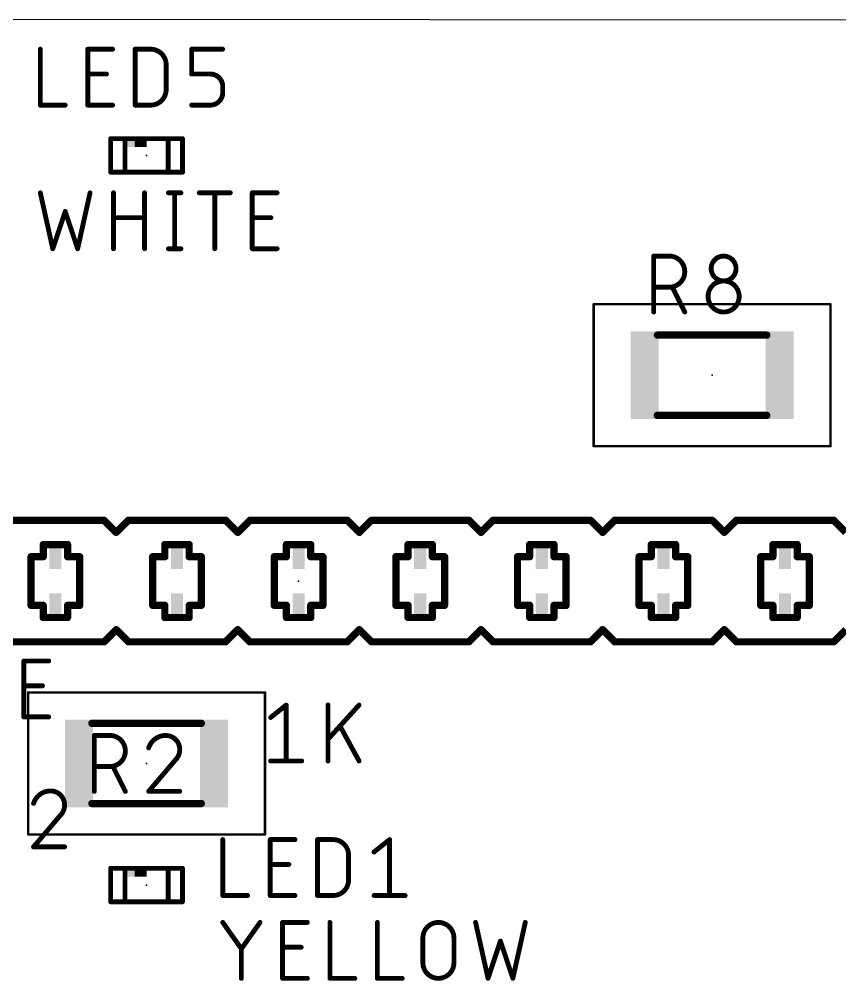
# Model space of a CAD drawing. Extents: x 0 to 116, y 0 to 46.
# Drawn here: x 51.95 to 69.09, y 25.94 to 46.02 of the extents above; entities that cross this region are included whole.
import ezdxf

# ---------------------------------------------------------------- set-up
doc = ezdxf.new("R2010")
doc.units = 0
for name, color, linetype in [('20', 31, 'CONTINUOUS'), ('21', 253, 'CONTINUOUS'), ('23', 53, 'CONTINUOUS'), ('25', 253, 'CONTINUOUS'), ('27', 253, 'CONTINUOUS'), ('39', 12, 'CONTINUOUS'), ('51', 253, 'CONTINUOUS')]:
    doc.layers.add(name, color=color, linetype=linetype)

# ---------------------------------------------------------------- blocks, each defined once
blk = doc.blocks.new('RECT')
blk.add_solid([(-0.5, -0.5), (0.5, -0.5), (-0.5, 0.5), (0.5, 0.5)])

msp = doc.modelspace()

# ---------------------------------------------------------------- linework, layer by layer
at = {"layer": '20'}
msp.add_line((47.3436, 46.025), (115.5648, 45.9936), dxfattribs=at)
at = {"layer": '21'}
for points, const_width in [([(54.41, 43.53), (54.81, 43.53)], 0.1016), ([(54.41, 42.83), (54.81, 42.83)], 0.1016), ([(53.721, 35.56), (51.689, 35.56)], 0.1524), ([(53.975, 35.306), (53.721, 35.56)], 0.1524), ([(54.229, 35.56), (53.975, 35.306)], 0.1524), ([(56.261, 35.56), (54.229, 35.56)], 0.1524), ([(56.515, 35.306), (56.261, 35.56)], 0.1524), ([(56.769, 35.56), (56.515, 35.306)], 0.1524), ([(58.801, 35.56), (56.769, 35.56)], 0.1524), ([(59.055, 35.306), (58.801, 35.56)], 0.1524), ([(59.309, 35.56), (59.055, 35.306)], 0.1524), ([(61.341, 35.56), (59.309, 35.56)], 0.1524), ([(61.595, 35.306), (61.341, 35.56)], 0.1524), ([(61.849, 35.56), (61.595, 35.306)], 0.1524), ([(63.881, 35.56), (61.849, 35.56)], 0.1524), ([(64.135, 35.306), (63.881, 35.56)], 0.1524), ([(64.389, 35.56), (64.135, 35.306)], 0.1524), ([(66.421, 35.56), (64.389, 35.56)], 0.1524), ([(66.675, 35.306), (66.421, 35.56)], 0.1524), ([(66.929, 35.56), (66.675, 35.306)], 0.1524), ([(68.961, 35.56), (66.929, 35.56)], 0.1524), ([(69.215, 35.306), (68.961, 35.56)], 0.1524), ([(53.721, 33.02), (53.975, 33.274)], 0.1524), ([(53.975, 33.274), (54.229, 33.02)], 0.1524), ([(56.261, 33.02), (56.515, 33.274)], 0.1524), ([(56.515, 33.274), (56.769, 33.02)], 0.1524), ([(58.801, 33.02), (59.055, 33.274)], 0.1524), ([(59.055, 33.274), (59.309, 33.02)], 0.1524), ([(61.341, 33.02), (61.595, 33.274)], 0.1524), ([(61.595, 33.274), (61.849, 33.02)], 0.1524), ([(63.881, 33.02), (64.135, 33.274)], 0.1524), ([(64.135, 33.274), (64.389, 33.02)], 0.1524), ([(66.421, 33.02), (66.675, 33.274)], 0.1524), ([(66.675, 33.274), (66.929, 33.02)], 0.1524), ([(68.961, 33.02), (69.215, 33.274)], 0.1524), ([(51.689, 33.02), (53.721, 33.02)], 0.1524), ([(54.229, 33.02), (56.261, 33.02)], 0.1524), ([(56.769, 33.02), (58.801, 33.02)], 0.1524), ([(59.309, 33.02), (61.341, 33.02)], 0.1524), ([(61.849, 33.02), (63.881, 33.02)], 0.1524), ([(64.389, 33.02), (66.421, 33.02)], 0.1524), ([(66.929, 33.02), (68.961, 33.02)], 0.1524), ([(54.41, 28.29), (54.81, 28.29)], 0.1016), ([(54.41, 27.59), (54.81, 27.59)], 0.1016)]:
    msp.add_lwpolyline(points, dxfattribs=dict(at, const_width=const_width))
for points, const_width in [([(54.41, 43.5554, 1), (54.41, 43.5046)], 0.0508), ([(54.81, 43.5046, 1), (54.81, 43.5554)], 0.0508), ([(54.41, 42.8554, 1), (54.41, 42.8046)], 0.0508), ([(54.81, 42.8046, 1), (54.81, 42.8554)], 0.0508), ([(53.7479, 35.5869, 1), (53.6941, 35.5331)], 0.0762), ([(53.721, 35.5219, 1), (53.721, 35.5981)], 0.0762), ([(54.229, 35.5981, 1), (54.229, 35.5219)], 0.0762), ([(54.2559, 35.5331, 1), (54.2021, 35.5869)], 0.0762), ([(56.2879, 35.5869, 1), (56.2341, 35.5331)], 0.0762), ([(56.261, 35.5219, 1), (56.261, 35.5981)], 0.0762), ([(56.769, 35.5981, 1), (56.769, 35.5219)], 0.0762), ([(56.7959, 35.5331, 1), (56.7421, 35.5869)], 0.0762), ([(58.8279, 35.5869, 1), (58.7741, 35.5331)], 0.0762), ([(58.801, 35.5219, 1), (58.801, 35.5981)], 0.0762), ([(59.309, 35.5981, 1), (59.309, 35.5219)], 0.0762), ([(59.3359, 35.5331, 1), (59.2821, 35.5869)], 0.0762), ([(61.3679, 35.5869, 1), (61.3141, 35.5331)], 0.0762), ([(61.341, 35.5219, 1), (61.341, 35.5981)], 0.0762), ([(61.849, 35.5981, 1), (61.849, 35.5219)], 0.0762), ([(61.8759, 35.5331, 1), (61.8221, 35.5869)], 0.0762), ([(63.9079, 35.5869, 1), (63.8541, 35.5331)], 0.0762), ([(63.881, 35.5219, 1), (63.881, 35.5981)], 0.0762), ([(64.389, 35.5981, 1), (64.389, 35.5219)], 0.0762), ([(64.4159, 35.5331, 1), (64.3621, 35.5869)], 0.0762), ([(66.4479, 35.5869, 1), (66.3941, 35.5331)], 0.0762), ([(66.421, 35.5219, 1), (66.421, 35.5981)], 0.0762), ([(66.929, 35.5981, 1), (66.929, 35.5219)], 0.0762), ([(66.9559, 35.5331, 1), (66.9021, 35.5869)], 0.0762), ([(68.9879, 35.5869, 1), (68.9341, 35.5331)], 0.0762), ([(68.961, 35.5219, 1), (68.961, 35.5981)], 0.0762), ([(53.9481, 35.3329, 1), (54.0019, 35.2791)], 0.0762), ([(53.9481, 35.2791, 1), (54.0019, 35.3329)], 0.0762), ([(56.4881, 35.3329, 1), (56.5419, 35.2791)], 0.0762), ([(56.4881, 35.2791, 1), (56.5419, 35.3329)], 0.0762), ([(59.0281, 35.3329, 1), (59.0819, 35.2791)], 0.0762), ([(59.0281, 35.2791, 1), (59.0819, 35.3329)], 0.0762), ([(61.5681, 35.3329, 1), (61.6219, 35.2791)], 0.0762), ([(61.5681, 35.2791, 1), (61.6219, 35.3329)], 0.0762), ([(64.1081, 35.3329, 1), (64.1619, 35.2791)], 0.0762), ([(64.1081, 35.2791, 1), (64.1619, 35.3329)], 0.0762), ([(66.6481, 35.3329, 1), (66.7019, 35.2791)], 0.0762), ([(66.6481, 35.2791, 1), (66.7019, 35.3329)], 0.0762), ([(54.0019, 33.3009, 1), (53.9481, 33.2471)], 0.0762), ([(54.0019, 33.2471, 1), (53.9481, 33.3009)], 0.0762), ([(56.5419, 33.3009, 1), (56.4881, 33.2471)], 0.0762), ([(56.5419, 33.2471, 1), (56.4881, 33.3009)], 0.0762), ([(59.0819, 33.3009, 1), (59.0281, 33.2471)], 0.0762), ([(59.0819, 33.2471, 1), (59.0281, 33.3009)], 0.0762), ([(61.6219, 33.3009, 1), (61.5681, 33.2471)], 0.0762), ([(61.6219, 33.2471, 1), (61.5681, 33.3009)], 0.0762), ([(64.1619, 33.3009, 1), (64.1081, 33.2471)], 0.0762), ([(64.1619, 33.2471, 1), (64.1081, 33.3009)], 0.0762), ([(66.7019, 33.3009, 1), (66.6481, 33.2471)], 0.0762), ([(66.7019, 33.2471, 1), (66.6481, 33.3009)], 0.0762), ([(53.6941, 33.0469, 1), (53.7479, 32.9931)], 0.0762), ([(53.721, 32.9819, 1), (53.721, 33.0581)], 0.0762), ([(54.229, 33.0581, 1), (54.229, 32.9819)], 0.0762), ([(54.2021, 32.9931, 1), (54.2559, 33.0469)], 0.0762), ([(56.2341, 33.0469, 1), (56.2879, 32.9931)], 0.0762), ([(56.261, 32.9819, 1), (56.261, 33.0581)], 0.0762), ([(56.769, 33.0581, 1), (56.769, 32.9819)], 0.0762), ([(56.7421, 32.9931, 1), (56.7959, 33.0469)], 0.0762), ([(58.7741, 33.0469, 1), (58.8279, 32.9931)], 0.0762), ([(58.801, 32.9819, 1), (58.801, 33.0581)], 0.0762), ([(59.309, 33.0581, 1), (59.309, 32.9819)], 0.0762), ([(59.2821, 32.9931, 1), (59.3359, 33.0469)], 0.0762), ([(61.3141, 33.0469, 1), (61.3679, 32.9931)], 0.0762), ([(61.341, 32.9819, 1), (61.341, 33.0581)], 0.0762), ([(61.849, 33.0581, 1), (61.849, 32.9819)], 0.0762), ([(61.8221, 32.9931, 1), (61.8759, 33.0469)], 0.0762), ([(63.8541, 33.0469, 1), (63.9079, 32.9931)], 0.0762), ([(63.881, 32.9819, 1), (63.881, 33.0581)], 0.0762), ([(64.389, 33.0581, 1), (64.389, 32.9819)], 0.0762), ([(64.3621, 32.9931, 1), (64.4159, 33.0469)], 0.0762), ([(66.3941, 33.0469, 1), (66.4479, 32.9931)], 0.0762), ([(66.421, 32.9819, 1), (66.421, 33.0581)], 0.0762), ([(66.929, 33.0581, 1), (66.929, 32.9819)], 0.0762), ([(66.9021, 32.9931, 1), (66.9559, 33.0469)], 0.0762), ([(68.9341, 33.0469, 1), (68.9879, 32.9931)], 0.0762), ([(68.961, 32.9819, 1), (68.961, 33.0581)], 0.0762), ([(54.41, 28.3154, 1), (54.41, 28.2646)], 0.0508), ([(54.81, 28.2646, 1), (54.81, 28.3154)], 0.0508), ([(54.41, 27.6154, 1), (54.41, 27.5646)], 0.0508), ([(54.81, 27.5646, 1), (54.81, 27.6154)], 0.0508)]:
    msp.add_lwpolyline(points, format="xyb", dxfattribs=dict(at, const_width=const_width))
at = {"layer": '23'}
for p in [(54.61, 43.18), (66.421, 38.588), (57.785, 34.29), (54.61, 30.48), (54.61, 27.94)]:
    msp.add_point(p, dxfattribs=at)
at = {"layer": '25', "const_width": 0.1016}
for points in [[(52.3908, 45.3992), (52.3908, 44.2308)], [(53.3814, 44.2308), (53.3814, 45.3992)], [(53.3814, 45.3992), (53.9007, 45.3992)], [(54.3697, 44.2308), (54.3697, 45.3992)], [(54.3697, 45.3992), (54.6943, 45.3992)], [(55.5508, 44.8799), (55.5508, 45.3992)], [(55.5508, 45.3992), (56.1999, 45.3992)], [(55.0189, 45.0746), (55.0189, 44.5554)], [(53.3814, 44.8799), (53.7709, 44.8799)], [(55.9403, 44.8799), (55.5508, 44.8799)], [(56.1999, 44.4904), (56.1999, 44.6203)], [(52.3908, 44.2308), (52.9101, 44.2308)], [(53.9007, 44.2308), (53.3814, 44.2308)], [(54.6943, 44.2308), (54.3697, 44.2308)], [(55.5508, 44.2308), (55.9403, 44.2308)], [(65.2018, 39.9088), (65.2018, 41.0772)], [(65.2018, 41.0772), (65.5264, 41.0772)], [(65.5264, 40.4281), (65.2018, 40.4281)], [(65.8509, 39.9088), (65.5913, 40.4281)], [(53.5178, 29.8958), (53.5178, 31.0642)], [(53.5178, 31.0642), (53.8424, 31.0642)], [(55.2052, 30.5449), (54.6534, 29.8958)], [(53.8424, 30.4151), (53.5178, 30.4151)], [(54.1669, 29.8958), (53.9073, 30.4151)], [(54.6534, 29.8958), (55.3025, 29.8958)], [(52.8006, 29.3859), (52.2488, 28.7368)], [(56.2008, 28.8892), (56.2008, 27.7208)], [(57.1914, 27.7208), (57.1914, 28.8892)], [(57.1914, 28.8892), (57.7107, 28.8892)], [(58.1797, 27.7208), (58.1797, 28.8892)], [(58.1797, 28.8892), (58.5043, 28.8892)], [(59.3608, 28.6296), (59.6854, 28.8892)], [(59.6854, 28.8892), (59.6854, 27.7208)], [(52.2488, 28.7368), (52.8979, 28.7368)], [(58.8289, 28.5646), (58.8289, 28.0454)], [(57.1914, 28.3699), (57.5809, 28.3699)], [(56.2008, 27.7208), (56.7201, 27.7208)], [(57.7107, 27.7208), (57.1914, 27.7208)], [(58.5043, 27.7208), (58.1797, 27.7208)], [(59.3608, 27.7208), (60.0099, 27.7208)]]:
    msp.add_lwpolyline(points, dxfattribs=at)
at = {"layer": '25'}
for points, const_width in [([(52.4162, 45.3992, 1), (52.3654, 45.3992)], 0.0508), ([(53.4068, 45.3992, 1), (53.356, 45.3992)], 0.0508), ([(53.3814, 45.4246, 1), (53.3814, 45.3738)], 0.0508), ([(53.9007, 45.3738, 1), (53.9007, 45.4246)], 0.0508), ([(54.3951, 45.3992, 1), (54.3443, 45.3992)], 0.0508), ([(54.3697, 45.4246, 1), (54.3697, 45.3738)], 0.0508), ([(55.0189, 45.0746, 0.4142), (54.6943, 45.3992)], 0.1016), ([(54.6943, 45.4246, 1), (54.6943, 45.3738)], 0.0508), ([(54.6943, 45.3738, 1), (54.6943, 45.4246)], 0.0508), ([(55.5762, 45.3992, 1), (55.5254, 45.3992)], 0.0508), ([(55.5508, 45.4246, 1), (55.5508, 45.3738)], 0.0508), ([(56.1999, 45.3738, 1), (56.1999, 45.4246)], 0.0508), ([(55.0442, 45.0746, 1), (54.9935, 45.0746)], 0.0508), ([(54.9935, 45.0746, 1), (55.0442, 45.0746)], 0.0508), ([(53.3814, 44.9053, 1), (53.3814, 44.8545)], 0.0508), ([(53.7709, 44.8545, 1), (53.7709, 44.9053)], 0.0508), ([(55.5508, 44.9053, 1), (55.5508, 44.8545)], 0.0508), ([(55.5254, 44.8799, 1), (55.5762, 44.8799)], 0.0508), ([(56.1999, 44.6203, 0.4142), (55.9403, 44.8799)], 0.1016), ([(55.9403, 44.9053, 1), (55.9403, 44.8545)], 0.0508), ([(55.9403, 44.8545, 1), (55.9403, 44.9053)], 0.0508), ([(54.6943, 44.2308, 0.4142), (55.0189, 44.5554)], 0.1016), ([(55.0442, 44.5554, 1), (54.9935, 44.5554)], 0.0508), ([(56.2253, 44.6203, 1), (56.1745, 44.6203)], 0.0508), ([(56.1745, 44.6203, 1), (56.2253, 44.6203)], 0.0508), ([(54.9935, 44.5554, 1), (55.0442, 44.5554)], 0.0508), ([(55.9403, 44.2308, 0.4142), (56.1999, 44.4904)], 0.1016), ([(56.2253, 44.4904, 1), (56.1745, 44.4904)], 0.0508), ([(56.1745, 44.4904, 1), (56.2253, 44.4904)], 0.0508), ([(52.3908, 44.2562, 1), (52.3908, 44.2054)], 0.0508), ([(52.3654, 44.2308, 1), (52.4162, 44.2308)], 0.0508), ([(52.9101, 44.2054, 1), (52.9101, 44.2562)], 0.0508), ([(53.3814, 44.2562, 1), (53.3814, 44.2054)], 0.0508), ([(53.356, 44.2308, 1), (53.4068, 44.2308)], 0.0508), ([(53.9007, 44.2054, 1), (53.9007, 44.2562)], 0.0508), ([(54.3697, 44.2562, 1), (54.3697, 44.2054)], 0.0508), ([(54.3443, 44.2308, 1), (54.3951, 44.2308)], 0.0508), ([(54.6943, 44.2562, 1), (54.6943, 44.2054)], 0.0508), ([(54.6943, 44.2054, 1), (54.6943, 44.2562)], 0.0508), ([(55.5508, 44.2562, 1), (55.5508, 44.2054)], 0.0508), ([(55.9403, 44.2562, 1), (55.9403, 44.2054)], 0.0508), ([(55.9403, 44.2054, 1), (55.9403, 44.2562)], 0.0508), ([(65.2272, 41.0772, 1), (65.1764, 41.0772)], 0.0508), ([(65.2018, 41.1026, 1), (65.2018, 41.0518)], 0.0508), ([(65.5264, 40.4281, 1), (65.5264, 41.0772)], 0.1016), ([(65.5264, 41.1026, 1), (65.5264, 41.0518)], 0.0508), ([(65.5264, 41.0518, 1), (65.5264, 41.1026)], 0.0508), ([(66.9216, 40.8176, 1), (66.4023, 40.8176)], 0.1016), ([(66.4023, 40.8176, 1), (66.9216, 40.8176)], 0.1016), ([(66.4277, 40.8176, 1), (66.3769, 40.8176)], 0.0508), ([(66.3769, 40.8176, 1), (66.4277, 40.8176)], 0.0508), ([(66.947, 40.8176, 1), (66.8962, 40.8176)], 0.0508), ([(66.8962, 40.8176, 1), (66.947, 40.8176)], 0.0508), ([(66.9865, 40.2334, 1), (66.3374, 40.2334)], 0.1016), ([(65.2018, 40.4535, 1), (65.2018, 40.4027)], 0.0508), ([(65.5264, 40.4535, 1), (65.5264, 40.4027)], 0.0508), ([(65.5264, 40.4027, 1), (65.5264, 40.4535)], 0.0508), ([(65.614, 40.4394, 1), (65.5685, 40.4167)], 0.0508), ([(66.3374, 40.2334, 1), (66.9865, 40.2334)], 0.1016), ([(66.3628, 40.2334, 1), (66.312, 40.2334)], 0.0508), ([(66.312, 40.2334, 1), (66.3628, 40.2334)], 0.0508), ([(67.0119, 40.2334, 1), (66.9611, 40.2334)], 0.0508), ([(66.9611, 40.2334, 1), (67.0119, 40.2334)], 0.0508), ([(65.1764, 39.9088, 1), (65.2272, 39.9088)], 0.0508), ([(65.8282, 39.8974, 1), (65.8736, 39.9202)], 0.0508), ([(53.5432, 31.0642, 1), (53.4924, 31.0642)], 0.0508), ([(53.5178, 31.0896, 1), (53.5178, 31.0388)], 0.0508), ([(53.8424, 30.4151, 1), (53.8424, 31.0642)], 0.1016), ([(53.8424, 31.0896, 1), (53.8424, 31.0388)], 0.0508), ([(53.8424, 31.0388, 1), (53.8424, 31.0896)], 0.0508), ([(55.0104, 31.0642, 0.3252), (54.6534, 30.8046)], 0.1016), ([(55.3025, 30.7721, 0.4142), (55.0104, 31.0642)], 0.1016), ([(55.0104, 31.0896, 1), (55.0104, 31.0388)], 0.0508), ([(55.0104, 31.0388, 1), (55.0104, 31.0896)], 0.0508), ([(54.6293, 30.8124, 1), (54.6776, 30.7967)], 0.0508), ([(55.2052, 30.5449, 0.2053), (55.3025, 30.7721)], 0.1016), ([(55.3279, 30.7721, 1), (55.2771, 30.7721)], 0.0508), ([(55.2771, 30.7721, 1), (55.3279, 30.7721)], 0.0508), ([(55.1877, 30.5633, 1), (55.2227, 30.5265)], 0.0508), ([(55.2245, 30.5285, 1), (55.1858, 30.5614)], 0.0508), ([(53.5178, 30.4405, 1), (53.5178, 30.3897)], 0.0508), ([(53.8424, 30.4405, 1), (53.8424, 30.3897)], 0.0508), ([(53.8424, 30.3897, 1), (53.8424, 30.4405)], 0.0508), ([(53.93, 30.4264, 1), (53.8845, 30.4037)], 0.0508), ([(52.6058, 29.9052, 0.3252), (52.2488, 29.6456)], 0.1016), ([(52.8979, 29.6131, 0.4142), (52.6058, 29.9052)], 0.1016), ([(52.6058, 29.9306, 1), (52.6058, 29.8798)], 0.0508), ([(52.6058, 29.8798, 1), (52.6058, 29.9306)], 0.0508), ([(54.1442, 29.8844, 1), (54.1896, 29.9072)], 0.0508), ([(54.6534, 29.9212, 1), (54.6534, 29.8704)], 0.0508), ([(54.6341, 29.9123, 1), (54.6728, 29.8793)], 0.0508), ([(55.3025, 29.8704, 1), (55.3025, 29.9212)], 0.0508), ([(53.4924, 29.8958, 1), (53.5432, 29.8958)], 0.0508), ([(52.2247, 29.6534, 1), (52.273, 29.6377)], 0.0508), ([(52.8006, 29.3859, 0.2053), (52.8979, 29.6131)], 0.1016), ([(52.9233, 29.6131, 1), (52.8725, 29.6131)], 0.0508), ([(52.8725, 29.6131, 1), (52.9233, 29.6131)], 0.0508), ([(52.7831, 29.4043, 1), (52.8181, 29.3675)], 0.0508), ([(52.8199, 29.3695, 1), (52.7812, 29.4024)], 0.0508), ([(56.2262, 28.8892, 1), (56.1754, 28.8892)], 0.0508), ([(57.2168, 28.8892, 1), (57.166, 28.8892)], 0.0508), ([(57.1914, 28.9146, 1), (57.1914, 28.8638)], 0.0508), ([(57.7107, 28.8638, 1), (57.7107, 28.9146)], 0.0508), ([(58.2051, 28.8892, 1), (58.1543, 28.8892)], 0.0508), ([(58.1797, 28.9146, 1), (58.1797, 28.8638)], 0.0508), ([(58.8289, 28.5646, 0.4142), (58.5043, 28.8892)], 0.1016), ([(58.5043, 28.9146, 1), (58.5043, 28.8638)], 0.0508), ([(58.5043, 28.8638, 1), (58.5043, 28.9146)], 0.0508), ([(59.7108, 28.8892, 1), (59.66, 28.8892)], 0.0508), ([(59.7013, 28.8694, 1), (59.6695, 28.909)], 0.0508), ([(52.2488, 28.7622, 1), (52.2488, 28.7114)], 0.0508), ([(52.2295, 28.7533, 1), (52.2682, 28.7203)], 0.0508), ([(52.8979, 28.7114, 1), (52.8979, 28.7622)], 0.0508), ([(58.8543, 28.5646, 1), (58.8035, 28.5646)], 0.0508), ([(58.8035, 28.5646, 1), (58.8543, 28.5646)], 0.0508), ([(59.345, 28.6494, 1), (59.3767, 28.6097)], 0.0508), ([(57.1914, 28.3953, 1), (57.1914, 28.3445)], 0.0508), ([(57.5809, 28.3445, 1), (57.5809, 28.3953)], 0.0508), ([(58.5043, 27.7208, 0.4142), (58.8289, 28.0454)], 0.1016), ([(58.8543, 28.0454, 1), (58.8035, 28.0454)], 0.0508), ([(58.8035, 28.0454, 1), (58.8543, 28.0454)], 0.0508), ([(56.2008, 27.7462, 1), (56.2008, 27.6954)], 0.0508), ([(56.1754, 27.7208, 1), (56.2262, 27.7208)], 0.0508), ([(56.7201, 27.6954, 1), (56.7201, 27.7462)], 0.0508), ([(57.1914, 27.7462, 1), (57.1914, 27.6954)], 0.0508), ([(57.166, 27.7208, 1), (57.2168, 27.7208)], 0.0508), ([(57.7107, 27.6954, 1), (57.7107, 27.7462)], 0.0508), ([(58.1797, 27.7462, 1), (58.1797, 27.6954)], 0.0508), ([(58.1543, 27.7208, 1), (58.2051, 27.7208)], 0.0508), ([(58.5043, 27.7462, 1), (58.5043, 27.6954)], 0.0508), ([(58.5043, 27.6954, 1), (58.5043, 27.7462)], 0.0508), ([(59.3608, 27.7462, 1), (59.3608, 27.6954)], 0.0508), ([(59.66, 27.7208, 1), (59.7108, 27.7208)], 0.0508), ([(60.0099, 27.6954, 1), (60.0099, 27.7462)], 0.0508)]:
    msp.add_lwpolyline(points, format="xyb", dxfattribs=dict(at, const_width=const_width))
at = {"layer": '27', "const_width": 0.1016}
for points in [[(52.3908, 42.3992), (52.6504, 41.2308)], [(53.1697, 41.2308), (53.4294, 42.3992)], [(53.919, 41.2308), (53.919, 42.3992)], [(54.5681, 42.3992), (54.5681, 41.2308)], [(55.0663, 42.3992), (55.3259, 42.3992)], [(55.1961, 42.3992), (55.1961, 41.2308)], [(55.7097, 42.3992), (56.3588, 42.3992)], [(56.0343, 41.2308), (56.0343, 42.3992)], [(56.8169, 41.2308), (56.8169, 42.3992)], [(56.8169, 42.3992), (57.3362, 42.3992)], [(52.6504, 41.2308), (52.9101, 42.0097)], [(52.9101, 42.0097), (53.1697, 41.2308)], [(53.919, 41.8799), (54.5681, 41.8799)], [(56.8169, 41.8799), (57.2064, 41.8799)], [(55.0663, 41.2308), (55.3259, 41.2308)], [(57.3362, 41.2308), (56.8169, 41.2308)], [(52.0459, 31.4518), (52.0459, 32.6202)], [(52.0459, 32.6202), (52.5652, 32.6202)], [(52.0459, 32.1009), (52.4354, 32.1009)], [(57.2008, 31.4396), (57.5254, 31.6992)], [(57.5254, 31.6992), (57.5254, 30.5308)], [(58.3988, 30.5308), (58.3988, 31.6992)], [(59.0479, 31.6992), (58.3988, 30.9852)], [(52.5652, 31.4518), (52.0459, 31.4518)], [(59.0479, 30.5308), (58.6585, 31.2448)], [(57.2008, 30.5308), (57.8499, 30.5308)], [(56.2008, 27.1592), (56.5903, 26.6075)], [(56.5903, 26.6075), (56.9797, 27.1592)], [(57.4491, 25.9908), (57.4491, 27.1592)], [(57.4491, 27.1592), (57.9684, 27.1592)], [(58.4397, 27.1592), (58.4397, 25.9908)], [(59.4303, 27.1592), (59.4303, 25.9908)], [(61.4812, 27.1592), (61.7408, 25.9908)], [(62.2601, 25.9908), (62.5198, 27.1592)], [(60.3805, 26.3154), (60.3805, 26.8346)], [(61.0296, 26.8346), (61.0296, 26.3154)], [(61.7408, 25.9908), (62.0005, 26.7697)], [(62.0005, 26.7697), (62.2601, 25.9908)], [(56.5903, 25.9908), (56.5903, 26.6075)], [(57.4491, 26.6399), (57.8385, 26.6399)], [(57.9684, 25.9908), (57.4491, 25.9908)], [(58.4397, 25.9908), (58.959, 25.9908)], [(59.4303, 25.9908), (59.9496, 25.9908)]]:
    msp.add_lwpolyline(points, dxfattribs=at)
at = {"layer": '27'}
for points, const_width in [([(52.4156, 42.4047, 1), (52.366, 42.3937)], 0.0508), ([(53.4542, 42.3937, 1), (53.4046, 42.4047)], 0.0508), ([(53.9444, 42.3992, 1), (53.8936, 42.3992)], 0.0508), ([(54.5935, 42.3992, 1), (54.5427, 42.3992)], 0.0508), ([(55.0663, 42.4246, 1), (55.0663, 42.3738)], 0.0508), ([(55.2215, 42.3992, 1), (55.1707, 42.3992)], 0.0508), ([(55.3259, 42.3738, 1), (55.3259, 42.4246)], 0.0508), ([(55.7097, 42.4246, 1), (55.7097, 42.3738)], 0.0508), ([(56.0597, 42.3992, 1), (56.0089, 42.3992)], 0.0508), ([(56.3588, 42.3738, 1), (56.3588, 42.4246)], 0.0508), ([(56.8423, 42.3992, 1), (56.7915, 42.3992)], 0.0508), ([(56.8169, 42.4246, 1), (56.8169, 42.3738)], 0.0508), ([(57.3362, 42.3738, 1), (57.3362, 42.4246)], 0.0508), ([(52.9342, 42.0178, 1), (52.886, 42.0017)], 0.0508), ([(52.9342, 42.0017, 1), (52.886, 42.0178)], 0.0508), ([(53.919, 41.9053, 1), (53.919, 41.8545)], 0.0508), ([(54.5681, 41.8545, 1), (54.5681, 41.9053)], 0.0508), ([(56.8169, 41.9053, 1), (56.8169, 41.8545)], 0.0508), ([(57.2064, 41.8545, 1), (57.2064, 41.9053)], 0.0508), ([(52.6263, 41.2388, 1), (52.6745, 41.2228)], 0.0508), ([(52.6256, 41.2253, 1), (52.6752, 41.2363)], 0.0508), ([(53.1449, 41.2363, 1), (53.1945, 41.2253)], 0.0508), ([(53.1456, 41.2228, 1), (53.1938, 41.2388)], 0.0508), ([(53.8936, 41.2308, 1), (53.9444, 41.2308)], 0.0508), ([(54.5427, 41.2308, 1), (54.5935, 41.2308)], 0.0508), ([(55.0663, 41.2562, 1), (55.0663, 41.2054)], 0.0508), ([(55.1707, 41.2308, 1), (55.2215, 41.2308)], 0.0508), ([(55.3259, 41.2054, 1), (55.3259, 41.2562)], 0.0508), ([(56.0089, 41.2308, 1), (56.0597, 41.2308)], 0.0508), ([(56.8169, 41.2562, 1), (56.8169, 41.2054)], 0.0508), ([(56.7915, 41.2308, 1), (56.8423, 41.2308)], 0.0508), ([(57.3362, 41.2054, 1), (57.3362, 41.2562)], 0.0508), ([(52.0713, 32.6202, 1), (52.0205, 32.6202)], 0.0508), ([(52.0459, 32.6456, 1), (52.0459, 32.5948)], 0.0508), ([(52.5652, 32.5948, 1), (52.5652, 32.6456)], 0.0508), ([(52.0459, 32.1263, 1), (52.0459, 32.0755)], 0.0508), ([(52.4354, 32.0755, 1), (52.4354, 32.1263)], 0.0508), ([(57.5508, 31.6992, 1), (57.5, 31.6992)], 0.0508), ([(57.5412, 31.6794, 1), (57.5095, 31.719)], 0.0508), ([(58.4242, 31.6992, 1), (58.3734, 31.6992)], 0.0508), ([(59.0667, 31.6821, 1), (59.0291, 31.7163)], 0.0508), ([(52.0459, 31.4772, 1), (52.0459, 31.4264)], 0.0508), ([(52.0205, 31.4518, 1), (52.0713, 31.4518)], 0.0508), ([(52.5652, 31.4264, 1), (52.5652, 31.4772)], 0.0508), ([(57.1849, 31.4594, 1), (57.2167, 31.4197)], 0.0508), ([(58.6808, 31.257, 1), (58.6362, 31.2327)], 0.0508), ([(58.38, 31.0023, 1), (58.4176, 30.9681)], 0.0508), ([(57.2008, 30.5562, 1), (57.2008, 30.5054)], 0.0508), ([(57.5, 30.5308, 1), (57.5508, 30.5308)], 0.0508), ([(57.8499, 30.5054, 1), (57.8499, 30.5562)], 0.0508), ([(58.3734, 30.5308, 1), (58.4242, 30.5308)], 0.0508), ([(59.0256, 30.5186, 1), (59.0702, 30.543)], 0.0508), ([(56.2216, 27.1738, 1), (56.18, 27.1446)], 0.0508), ([(57.0005, 27.1446, 1), (56.959, 27.1738)], 0.0508), ([(57.4745, 27.1592, 1), (57.4237, 27.1592)], 0.0508), ([(57.4491, 27.1846, 1), (57.4491, 27.1338)], 0.0508), ([(57.9684, 27.1338, 1), (57.9684, 27.1846)], 0.0508), ([(58.4651, 27.1592, 1), (58.4143, 27.1592)], 0.0508), ([(59.4557, 27.1592, 1), (59.4049, 27.1592)], 0.0508), ([(61.0296, 26.8346, 1), (60.3805, 26.8346)], 0.1016), ([(61.506, 27.1647, 1), (61.4564, 27.1537)], 0.0508), ([(62.5445, 27.1537, 1), (62.495, 27.1647)], 0.0508), ([(60.4059, 26.8346, 1), (60.3551, 26.8346)], 0.0508), ([(60.3551, 26.8346, 1), (60.4059, 26.8346)], 0.0508), ([(61.055, 26.8346, 1), (61.0042, 26.8346)], 0.0508), ([(61.0042, 26.8346, 1), (61.055, 26.8346)], 0.0508), ([(62.0246, 26.7778, 1), (61.9764, 26.7617)], 0.0508), ([(62.0246, 26.7617, 1), (61.9764, 26.7778)], 0.0508), ([(56.5695, 26.6221, 1), (56.611, 26.5928)], 0.0508), ([(56.6157, 26.6075, 1), (56.5649, 26.6075)], 0.0508), ([(56.5695, 26.5928, 1), (56.611, 26.6221)], 0.0508), ([(57.4491, 26.6653, 1), (57.4491, 26.6145)], 0.0508), ([(57.8385, 26.6145, 1), (57.8385, 26.6653)], 0.0508), ([(60.3805, 26.3154, 1), (61.0296, 26.3154)], 0.1016), ([(60.4059, 26.3154, 1), (60.3551, 26.3154)], 0.0508), ([(60.3551, 26.3154, 1), (60.4059, 26.3154)], 0.0508), ([(61.055, 26.3154, 1), (61.0042, 26.3154)], 0.0508), ([(61.0042, 26.3154, 1), (61.055, 26.3154)], 0.0508), ([(56.5649, 25.9908, 1), (56.6157, 25.9908)], 0.0508), ([(57.4491, 26.0162, 1), (57.4491, 25.9654)], 0.0508), ([(57.4237, 25.9908, 1), (57.4745, 25.9908)], 0.0508), ([(57.9684, 25.9654, 1), (57.9684, 26.0162)], 0.0508), ([(58.4397, 26.0162, 1), (58.4397, 25.9654)], 0.0508), ([(58.4143, 25.9908, 1), (58.4651, 25.9908)], 0.0508), ([(58.959, 25.9654, 1), (58.959, 26.0162)], 0.0508), ([(59.4303, 26.0162, 1), (59.4303, 25.9654)], 0.0508), ([(59.4049, 25.9908, 1), (59.4557, 25.9908)], 0.0508), ([(59.9496, 25.9654, 1), (59.9496, 26.0162)], 0.0508), ([(61.7167, 25.9988, 1), (61.7649, 25.9828)], 0.0508), ([(61.716, 25.9853, 1), (61.7656, 25.9963)], 0.0508), ([(62.2353, 25.9963, 1), (62.2849, 25.9853)], 0.0508), ([(62.236, 25.9828, 1), (62.2842, 25.9988)], 0.0508)]:
    msp.add_lwpolyline(points, format="xyb", dxfattribs=dict(at, const_width=const_width))
at = {"layer": '39', "const_width": 0.0508}
for points in [[(63.948, 40.071), (68.894, 40.071)], [(63.948, 37.105), (63.948, 40.071)], [(68.894, 40.071), (68.894, 37.105)], [(68.894, 37.105), (63.948, 37.105)], [(52.137, 31.963), (57.083, 31.963)], [(52.137, 28.997), (52.137, 31.963)], [(57.083, 31.963), (57.083, 28.997)], [(57.083, 28.997), (52.137, 28.997)]]:
    msp.add_lwpolyline(points, dxfattribs=at)
at = {"layer": '39', "const_width": 0.0254}
for points in [[(63.948, 40.0837, 1), (63.948, 40.0583)], [(63.9607, 40.071, 1), (63.9353, 40.071)], [(68.9067, 40.071, 1), (68.8813, 40.071)], [(68.894, 40.0583, 1), (68.894, 40.0837)], [(63.948, 37.1177, 1), (63.948, 37.0923)], [(63.9353, 37.105, 1), (63.9607, 37.105)], [(68.8813, 37.105, 1), (68.9067, 37.105)], [(68.894, 37.0923, 1), (68.894, 37.1177)], [(52.137, 31.9757, 1), (52.137, 31.9503)], [(52.1497, 31.963, 1), (52.1243, 31.963)], [(57.0957, 31.963, 1), (57.0703, 31.963)], [(57.083, 31.9503, 1), (57.083, 31.9757)], [(52.137, 29.0097, 1), (52.137, 28.9843)], [(52.1243, 28.997, 1), (52.1497, 28.997)], [(57.0703, 28.997, 1), (57.0957, 28.997)], [(57.083, 28.9843, 1), (57.083, 29.0097)]]:
    msp.add_lwpolyline(points, format="xyb", dxfattribs=at)
at = {"layer": '51'}
for points, const_width in [([(53.86, 43.53), (55.36, 43.53)], 0.1016), ([(53.86, 42.83), (53.86, 43.53)], 0.1016), ([(54.16, 43.48), (54.16, 42.88)], 0.1016), ([(55.06, 43.48), (55.06, 42.88)], 0.1016), ([(55.36, 43.53), (55.36, 42.83)], 0.1016), ([(55.36, 42.83), (53.86, 42.83)], 0.1016), ([(67.564, 39.4262), (65.278, 39.4262)], 0.1524), ([(67.564, 37.7498), (65.278, 37.7498)], 0.1524), ([(52.451, 35.052), (52.451, 34.798)], 0.1524), ([(52.959, 35.052), (52.451, 35.052)], 0.1524), ([(52.959, 34.798), (52.959, 35.052)], 0.1524), ([(54.991, 35.052), (54.991, 34.798)], 0.1524), ([(55.499, 35.052), (54.991, 35.052)], 0.1524), ([(55.499, 34.798), (55.499, 35.052)], 0.1524), ([(57.531, 35.052), (57.531, 34.798)], 0.1524), ([(58.039, 35.052), (57.531, 35.052)], 0.1524), ([(58.039, 34.798), (58.039, 35.052)], 0.1524), ([(60.071, 35.052), (60.071, 34.798)], 0.1524), ([(60.579, 35.052), (60.071, 35.052)], 0.1524), ([(60.579, 34.798), (60.579, 35.052)], 0.1524), ([(62.611, 35.052), (62.611, 34.798)], 0.1524), ([(63.119, 35.052), (62.611, 35.052)], 0.1524), ([(63.119, 34.798), (63.119, 35.052)], 0.1524), ([(65.151, 35.052), (65.151, 34.798)], 0.1524), ([(65.659, 35.052), (65.151, 35.052)], 0.1524), ([(65.659, 34.798), (65.659, 35.052)], 0.1524), ([(67.691, 35.052), (67.691, 34.798)], 0.1524), ([(68.199, 35.052), (67.691, 35.052)], 0.1524), ([(68.199, 34.798), (68.199, 35.052)], 0.1524), ([(52.451, 34.798), (52.197, 34.798)], 0.1524), ([(52.197, 34.798), (52.197, 33.782)], 0.1524), ([(53.213, 34.798), (52.959, 34.798)], 0.1524), ([(53.213, 33.782), (53.213, 34.798)], 0.1524), ([(54.991, 34.798), (54.737, 34.798)], 0.1524), ([(54.737, 34.798), (54.737, 33.782)], 0.1524), ([(55.753, 34.798), (55.499, 34.798)], 0.1524), ([(55.753, 33.782), (55.753, 34.798)], 0.1524), ([(57.531, 34.798), (57.277, 34.798)], 0.1524), ([(57.277, 34.798), (57.277, 33.782)], 0.1524), ([(58.293, 34.798), (58.039, 34.798)], 0.1524), ([(58.293, 33.782), (58.293, 34.798)], 0.1524), ([(60.071, 34.798), (59.817, 34.798)], 0.1524), ([(59.817, 34.798), (59.817, 33.782)], 0.1524), ([(60.833, 34.798), (60.579, 34.798)], 0.1524), ([(60.833, 33.782), (60.833, 34.798)], 0.1524), ([(62.611, 34.798), (62.357, 34.798)], 0.1524), ([(62.357, 34.798), (62.357, 33.782)], 0.1524), ([(63.373, 34.798), (63.119, 34.798)], 0.1524), ([(63.373, 33.782), (63.373, 34.798)], 0.1524), ([(65.151, 34.798), (64.897, 34.798)], 0.1524), ([(64.897, 34.798), (64.897, 33.782)], 0.1524), ([(65.913, 34.798), (65.659, 34.798)], 0.1524), ([(65.913, 33.782), (65.913, 34.798)], 0.1524), ([(67.691, 34.798), (67.437, 34.798)], 0.1524), ([(67.437, 34.798), (67.437, 33.782)], 0.1524), ([(68.453, 34.798), (68.199, 34.798)], 0.1524), ([(68.453, 33.782), (68.453, 34.798)], 0.1524), ([(52.197, 33.782), (52.451, 33.782)], 0.1524), ([(52.451, 33.782), (52.451, 33.528)], 0.1524), ([(52.959, 33.528), (52.959, 33.782)], 0.1524), ([(52.959, 33.782), (53.213, 33.782)], 0.1524), ([(54.737, 33.782), (54.991, 33.782)], 0.1524), ([(54.991, 33.782), (54.991, 33.528)], 0.1524), ([(55.499, 33.528), (55.499, 33.782)], 0.1524), ([(55.499, 33.782), (55.753, 33.782)], 0.1524), ([(57.277, 33.782), (57.531, 33.782)], 0.1524), ([(57.531, 33.782), (57.531, 33.528)], 0.1524), ([(58.039, 33.528), (58.039, 33.782)], 0.1524), ([(58.039, 33.782), (58.293, 33.782)], 0.1524), ([(59.817, 33.782), (60.071, 33.782)], 0.1524), ([(60.071, 33.782), (60.071, 33.528)], 0.1524), ([(60.579, 33.528), (60.579, 33.782)], 0.1524), ([(60.579, 33.782), (60.833, 33.782)], 0.1524), ([(62.357, 33.782), (62.611, 33.782)], 0.1524), ([(62.611, 33.782), (62.611, 33.528)], 0.1524), ([(63.119, 33.528), (63.119, 33.782)], 0.1524), ([(63.119, 33.782), (63.373, 33.782)], 0.1524), ([(64.897, 33.782), (65.151, 33.782)], 0.1524), ([(65.151, 33.782), (65.151, 33.528)], 0.1524), ([(65.659, 33.528), (65.659, 33.782)], 0.1524), ([(65.659, 33.782), (65.913, 33.782)], 0.1524), ([(67.437, 33.782), (67.691, 33.782)], 0.1524), ([(67.691, 33.782), (67.691, 33.528)], 0.1524), ([(68.199, 33.528), (68.199, 33.782)], 0.1524), ([(68.199, 33.782), (68.453, 33.782)], 0.1524), ([(52.451, 33.528), (52.959, 33.528)], 0.1524), ([(54.991, 33.528), (55.499, 33.528)], 0.1524), ([(57.531, 33.528), (58.039, 33.528)], 0.1524), ([(60.071, 33.528), (60.579, 33.528)], 0.1524), ([(62.611, 33.528), (63.119, 33.528)], 0.1524), ([(65.151, 33.528), (65.659, 33.528)], 0.1524), ([(67.691, 33.528), (68.199, 33.528)], 0.1524), ([(55.753, 31.3182), (53.467, 31.3182)], 0.1524), ([(55.753, 29.6418), (53.467, 29.6418)], 0.1524), ([(53.86, 28.29), (55.36, 28.29)], 0.1016), ([(53.86, 27.59), (53.86, 28.29)], 0.1016), ([(55.36, 28.29), (55.36, 27.59)], 0.1016), ([(54.16, 28.24), (54.16, 27.64)], 0.1016), ([(55.06, 28.24), (55.06, 27.64)], 0.1016), ([(55.36, 27.59), (53.86, 27.59)], 0.1016)]:
    msp.add_lwpolyline(points, dxfattribs=dict(at, const_width=const_width))
for points, const_width in [([(53.86, 43.5554, 1), (53.86, 43.5046)], 0.0508), ([(53.8854, 43.53, 1), (53.8346, 43.53)], 0.0508), ([(54.1854, 43.48, 1), (54.1346, 43.48)], 0.0508), ([(55.0854, 43.48, 1), (55.0346, 43.48)], 0.0508), ([(55.3854, 43.53, 1), (55.3346, 43.53)], 0.0508), ([(55.36, 43.5046, 1), (55.36, 43.5554)], 0.0508), ([(53.86, 42.8554, 1), (53.86, 42.8046)], 0.0508), ([(53.8346, 42.83, 1), (53.8854, 42.83)], 0.0508), ([(54.1346, 42.88, 1), (54.1854, 42.88)], 0.0508), ([(55.0346, 42.88, 1), (55.0854, 42.88)], 0.0508), ([(55.3346, 42.83, 1), (55.3854, 42.83)], 0.0508), ([(55.36, 42.8046, 1), (55.36, 42.8554)], 0.0508), ([(65.278, 39.4643, 1), (65.278, 39.3881)], 0.0762), ([(67.564, 39.3881, 1), (67.564, 39.4643)], 0.0762), ([(65.278, 37.7879, 1), (65.278, 37.7117)], 0.0762), ([(67.564, 37.7117, 1), (67.564, 37.7879)], 0.0762), ([(52.4891, 35.052, 1), (52.4129, 35.052)], 0.0762), ([(52.451, 35.0901, 1), (52.451, 35.0139)], 0.0762), ([(52.9971, 35.052, 1), (52.9209, 35.052)], 0.0762), ([(52.959, 35.0139, 1), (52.959, 35.0901)], 0.0762), ([(55.0291, 35.052, 1), (54.9529, 35.052)], 0.0762), ([(54.991, 35.0901, 1), (54.991, 35.0139)], 0.0762), ([(55.5371, 35.052, 1), (55.4609, 35.052)], 0.0762), ([(55.499, 35.0139, 1), (55.499, 35.0901)], 0.0762), ([(57.5691, 35.052, 1), (57.4929, 35.052)], 0.0762), ([(57.531, 35.0901, 1), (57.531, 35.0139)], 0.0762), ([(58.0771, 35.052, 1), (58.0009, 35.052)], 0.0762), ([(58.039, 35.0139, 1), (58.039, 35.0901)], 0.0762), ([(60.1091, 35.052, 1), (60.0329, 35.052)], 0.0762), ([(60.071, 35.0901, 1), (60.071, 35.0139)], 0.0762), ([(60.6171, 35.052, 1), (60.5409, 35.052)], 0.0762), ([(60.579, 35.0139, 1), (60.579, 35.0901)], 0.0762), ([(62.6491, 35.052, 1), (62.5729, 35.052)], 0.0762), ([(62.611, 35.0901, 1), (62.611, 35.0139)], 0.0762), ([(63.1571, 35.052, 1), (63.0809, 35.052)], 0.0762), ([(63.119, 35.0139, 1), (63.119, 35.0901)], 0.0762), ([(65.1891, 35.052, 1), (65.1129, 35.052)], 0.0762), ([(65.151, 35.0901, 1), (65.151, 35.0139)], 0.0762), ([(65.6971, 35.052, 1), (65.6209, 35.052)], 0.0762), ([(65.659, 35.0139, 1), (65.659, 35.0901)], 0.0762), ([(67.7291, 35.052, 1), (67.6529, 35.052)], 0.0762), ([(67.691, 35.0901, 1), (67.691, 35.0139)], 0.0762), ([(68.2371, 35.052, 1), (68.1609, 35.052)], 0.0762), ([(68.199, 35.0139, 1), (68.199, 35.0901)], 0.0762), ([(52.197, 34.8361, 1), (52.197, 34.7599)], 0.0762), ([(52.2351, 34.798, 1), (52.1589, 34.798)], 0.0762), ([(52.4129, 34.798, 1), (52.4891, 34.798)], 0.0762), ([(52.451, 34.7599, 1), (52.451, 34.8361)], 0.0762), ([(52.959, 34.8361, 1), (52.959, 34.7599)], 0.0762), ([(52.9209, 34.798, 1), (52.9971, 34.798)], 0.0762), ([(53.2511, 34.798, 1), (53.1749, 34.798)], 0.0762), ([(53.213, 34.7599, 1), (53.213, 34.8361)], 0.0762), ([(54.737, 34.8361, 1), (54.737, 34.7599)], 0.0762), ([(54.7751, 34.798, 1), (54.6989, 34.798)], 0.0762), ([(54.9529, 34.798, 1), (55.0291, 34.798)], 0.0762), ([(54.991, 34.7599, 1), (54.991, 34.8361)], 0.0762), ([(55.499, 34.8361, 1), (55.499, 34.7599)], 0.0762), ([(55.4609, 34.798, 1), (55.5371, 34.798)], 0.0762), ([(55.7911, 34.798, 1), (55.7149, 34.798)], 0.0762), ([(55.753, 34.7599, 1), (55.753, 34.8361)], 0.0762), ([(57.277, 34.8361, 1), (57.277, 34.7599)], 0.0762), ([(57.3151, 34.798, 1), (57.2389, 34.798)], 0.0762), ([(57.4929, 34.798, 1), (57.5691, 34.798)], 0.0762), ([(57.531, 34.7599, 1), (57.531, 34.8361)], 0.0762), ([(58.039, 34.8361, 1), (58.039, 34.7599)], 0.0762), ([(58.0009, 34.798, 1), (58.0771, 34.798)], 0.0762), ([(58.3311, 34.798, 1), (58.2549, 34.798)], 0.0762), ([(58.293, 34.7599, 1), (58.293, 34.8361)], 0.0762), ([(59.817, 34.8361, 1), (59.817, 34.7599)], 0.0762), ([(59.8551, 34.798, 1), (59.7789, 34.798)], 0.0762), ([(60.0329, 34.798, 1), (60.1091, 34.798)], 0.0762), ([(60.071, 34.7599, 1), (60.071, 34.8361)], 0.0762), ([(60.579, 34.8361, 1), (60.579, 34.7599)], 0.0762), ([(60.5409, 34.798, 1), (60.6171, 34.798)], 0.0762), ([(60.8711, 34.798, 1), (60.7949, 34.798)], 0.0762), ([(60.833, 34.7599, 1), (60.833, 34.8361)], 0.0762), ([(62.357, 34.8361, 1), (62.357, 34.7599)], 0.0762), ([(62.3951, 34.798, 1), (62.3189, 34.798)], 0.0762), ([(62.5729, 34.798, 1), (62.6491, 34.798)], 0.0762), ([(62.611, 34.7599, 1), (62.611, 34.8361)], 0.0762), ([(63.119, 34.8361, 1), (63.119, 34.7599)], 0.0762), ([(63.0809, 34.798, 1), (63.1571, 34.798)], 0.0762), ([(63.4111, 34.798, 1), (63.3349, 34.798)], 0.0762), ([(63.373, 34.7599, 1), (63.373, 34.8361)], 0.0762), ([(64.897, 34.8361, 1), (64.897, 34.7599)], 0.0762), ([(64.9351, 34.798, 1), (64.8589, 34.798)], 0.0762), ([(65.1129, 34.798, 1), (65.1891, 34.798)], 0.0762), ([(65.151, 34.7599, 1), (65.151, 34.8361)], 0.0762), ([(65.659, 34.8361, 1), (65.659, 34.7599)], 0.0762), ([(65.6209, 34.798, 1), (65.6971, 34.798)], 0.0762), ([(65.9511, 34.798, 1), (65.8749, 34.798)], 0.0762), ([(65.913, 34.7599, 1), (65.913, 34.8361)], 0.0762), ([(67.437, 34.8361, 1), (67.437, 34.7599)], 0.0762), ([(67.4751, 34.798, 1), (67.3989, 34.798)], 0.0762), ([(67.6529, 34.798, 1), (67.7291, 34.798)], 0.0762), ([(67.691, 34.7599, 1), (67.691, 34.8361)], 0.0762), ([(68.199, 34.8361, 1), (68.199, 34.7599)], 0.0762), ([(68.1609, 34.798, 1), (68.2371, 34.798)], 0.0762), ([(68.4911, 34.798, 1), (68.4149, 34.798)], 0.0762), ([(68.453, 34.7599, 1), (68.453, 34.8361)], 0.0762), ([(52.197, 33.8201, 1), (52.197, 33.7439)], 0.0762), ([(52.1589, 33.782, 1), (52.2351, 33.782)], 0.0762), ([(52.4891, 33.782, 1), (52.4129, 33.782)], 0.0762), ([(52.451, 33.7439, 1), (52.451, 33.8201)], 0.0762), ([(52.9971, 33.782, 1), (52.9209, 33.782)], 0.0762), ([(52.959, 33.8201, 1), (52.959, 33.7439)], 0.0762), ([(53.1749, 33.782, 1), (53.2511, 33.782)], 0.0762), ([(53.213, 33.7439, 1), (53.213, 33.8201)], 0.0762), ([(54.737, 33.8201, 1), (54.737, 33.7439)], 0.0762), ([(54.6989, 33.782, 1), (54.7751, 33.782)], 0.0762), ([(55.0291, 33.782, 1), (54.9529, 33.782)], 0.0762), ([(54.991, 33.7439, 1), (54.991, 33.8201)], 0.0762), ([(55.5371, 33.782, 1), (55.4609, 33.782)], 0.0762), ([(55.499, 33.8201, 1), (55.499, 33.7439)], 0.0762), ([(55.7149, 33.782, 1), (55.7911, 33.782)], 0.0762), ([(55.753, 33.7439, 1), (55.753, 33.8201)], 0.0762), ([(57.277, 33.8201, 1), (57.277, 33.7439)], 0.0762), ([(57.2389, 33.782, 1), (57.3151, 33.782)], 0.0762), ([(57.5691, 33.782, 1), (57.4929, 33.782)], 0.0762), ([(57.531, 33.7439, 1), (57.531, 33.8201)], 0.0762), ([(58.0771, 33.782, 1), (58.0009, 33.782)], 0.0762), ([(58.039, 33.8201, 1), (58.039, 33.7439)], 0.0762), ([(58.2549, 33.782, 1), (58.3311, 33.782)], 0.0762), ([(58.293, 33.7439, 1), (58.293, 33.8201)], 0.0762), ([(59.817, 33.8201, 1), (59.817, 33.7439)], 0.0762), ([(59.7789, 33.782, 1), (59.8551, 33.782)], 0.0762), ([(60.1091, 33.782, 1), (60.0329, 33.782)], 0.0762), ([(60.071, 33.7439, 1), (60.071, 33.8201)], 0.0762), ([(60.6171, 33.782, 1), (60.5409, 33.782)], 0.0762), ([(60.579, 33.8201, 1), (60.579, 33.7439)], 0.0762), ([(60.7949, 33.782, 1), (60.8711, 33.782)], 0.0762), ([(60.833, 33.7439, 1), (60.833, 33.8201)], 0.0762), ([(62.357, 33.8201, 1), (62.357, 33.7439)], 0.0762), ([(62.3189, 33.782, 1), (62.3951, 33.782)], 0.0762), ([(62.6491, 33.782, 1), (62.5729, 33.782)], 0.0762), ([(62.611, 33.7439, 1), (62.611, 33.8201)], 0.0762), ([(63.1571, 33.782, 1), (63.0809, 33.782)], 0.0762), ([(63.119, 33.8201, 1), (63.119, 33.7439)], 0.0762), ([(63.3349, 33.782, 1), (63.4111, 33.782)], 0.0762), ([(63.373, 33.7439, 1), (63.373, 33.8201)], 0.0762), ([(64.897, 33.8201, 1), (64.897, 33.7439)], 0.0762), ([(64.8589, 33.782, 1), (64.9351, 33.782)], 0.0762), ([(65.1891, 33.782, 1), (65.1129, 33.782)], 0.0762), ([(65.151, 33.7439, 1), (65.151, 33.8201)], 0.0762), ([(65.6971, 33.782, 1), (65.6209, 33.782)], 0.0762), ([(65.659, 33.8201, 1), (65.659, 33.7439)], 0.0762), ([(65.8749, 33.782, 1), (65.9511, 33.782)], 0.0762), ([(65.913, 33.7439, 1), (65.913, 33.8201)], 0.0762), ([(67.437, 33.8201, 1), (67.437, 33.7439)], 0.0762), ([(67.3989, 33.782, 1), (67.4751, 33.782)], 0.0762), ([(67.7291, 33.782, 1), (67.6529, 33.782)], 0.0762), ([(67.691, 33.7439, 1), (67.691, 33.8201)], 0.0762), ([(68.2371, 33.782, 1), (68.1609, 33.782)], 0.0762), ([(68.199, 33.8201, 1), (68.199, 33.7439)], 0.0762), ([(68.4149, 33.782, 1), (68.4911, 33.782)], 0.0762), ([(68.453, 33.7439, 1), (68.453, 33.8201)], 0.0762), ([(52.451, 33.5661, 1), (52.451, 33.4899)], 0.0762), ([(52.4129, 33.528, 1), (52.4891, 33.528)], 0.0762), ([(52.9209, 33.528, 1), (52.9971, 33.528)], 0.0762), ([(52.959, 33.4899, 1), (52.959, 33.5661)], 0.0762), ([(54.991, 33.5661, 1), (54.991, 33.4899)], 0.0762), ([(54.9529, 33.528, 1), (55.0291, 33.528)], 0.0762), ([(55.4609, 33.528, 1), (55.5371, 33.528)], 0.0762), ([(55.499, 33.4899, 1), (55.499, 33.5661)], 0.0762), ([(57.531, 33.5661, 1), (57.531, 33.4899)], 0.0762), ([(57.4929, 33.528, 1), (57.5691, 33.528)], 0.0762), ([(58.0009, 33.528, 1), (58.0771, 33.528)], 0.0762), ([(58.039, 33.4899, 1), (58.039, 33.5661)], 0.0762), ([(60.071, 33.5661, 1), (60.071, 33.4899)], 0.0762), ([(60.0329, 33.528, 1), (60.1091, 33.528)], 0.0762), ([(60.5409, 33.528, 1), (60.6171, 33.528)], 0.0762), ([(60.579, 33.4899, 1), (60.579, 33.5661)], 0.0762), ([(62.611, 33.5661, 1), (62.611, 33.4899)], 0.0762), ([(62.5729, 33.528, 1), (62.6491, 33.528)], 0.0762), ([(63.0809, 33.528, 1), (63.1571, 33.528)], 0.0762), ([(63.119, 33.4899, 1), (63.119, 33.5661)], 0.0762), ([(65.151, 33.5661, 1), (65.151, 33.4899)], 0.0762), ([(65.1129, 33.528, 1), (65.1891, 33.528)], 0.0762), ([(65.6209, 33.528, 1), (65.6971, 33.528)], 0.0762), ([(65.659, 33.4899, 1), (65.659, 33.5661)], 0.0762), ([(67.691, 33.5661, 1), (67.691, 33.4899)], 0.0762), ([(67.6529, 33.528, 1), (67.7291, 33.528)], 0.0762), ([(68.1609, 33.528, 1), (68.2371, 33.528)], 0.0762), ([(68.199, 33.4899, 1), (68.199, 33.5661)], 0.0762), ([(53.467, 31.3563, 1), (53.467, 31.2801)], 0.0762), ([(55.753, 31.2801, 1), (55.753, 31.3563)], 0.0762), ([(53.467, 29.6799, 1), (53.467, 29.6037)], 0.0762), ([(55.753, 29.6037, 1), (55.753, 29.6799)], 0.0762), ([(53.86, 28.3154, 1), (53.86, 28.2646)], 0.0508), ([(53.8854, 28.29, 1), (53.8346, 28.29)], 0.0508), ([(55.3854, 28.29, 1), (55.3346, 28.29)], 0.0508), ([(55.36, 28.2646, 1), (55.36, 28.3154)], 0.0508), ([(54.1854, 28.24, 1), (54.1346, 28.24)], 0.0508), ([(55.0854, 28.24, 1), (55.0346, 28.24)], 0.0508), ([(53.86, 27.6154, 1), (53.86, 27.5646)], 0.0508), ([(53.8346, 27.59, 1), (53.8854, 27.59)], 0.0508), ([(54.1346, 27.64, 1), (54.1854, 27.64)], 0.0508), ([(55.0346, 27.64, 1), (55.0854, 27.64)], 0.0508), ([(55.3346, 27.59, 1), (55.3854, 27.59)], 0.0508), ([(55.36, 27.5646, 1), (55.36, 27.6154)], 0.0508)]:
    msp.add_lwpolyline(points, format="xyb", dxfattribs=dict(at, const_width=const_width))

# ---------------------------------------------------------------- block references
at = {"layer": '21', "xscale": 0.25, "yscale": 0.225}
for p in [(54.485, 43.4675), (54.485, 28.2275)]:
    msp.add_blockref('RECT', p, dxfattribs=at)
at = {"layer": '51'}
for p, xscale, yscale in [((54.41, 43.4675), 0.4, 0.225), ((65.0113, 38.588), 0.5842, 1.8288), ((67.8307, 38.588), 0.5842, 1.8288), ((52.705, 34.798), 0.254, 0.508), ((55.245, 34.798), 0.254, 0.508), ((57.785, 34.798), 0.254, 0.508), ((60.325, 34.798), 0.254, 0.508), ((62.865, 34.798), 0.254, 0.508), ((65.405, 34.798), 0.254, 0.508), ((67.945, 34.798), 0.254, 0.508), ((52.705, 33.782), 0.254, 0.508), ((55.245, 33.782), 0.254, 0.508), ((57.785, 33.782), 0.254, 0.508), ((60.325, 33.782), 0.254, 0.508), ((62.865, 33.782), 0.254, 0.508), ((65.405, 33.782), 0.254, 0.508), ((67.945, 33.782), 0.254, 0.508), ((53.2003, 30.48), 0.5842, 1.8288), ((56.0197, 30.48), 0.5842, 1.8288), ((54.41, 28.2275), 0.4, 0.225)]:
    msp.add_blockref('RECT', p, dxfattribs=dict(at, xscale=xscale, yscale=yscale))

doc.saveas('drawing.dxf')
